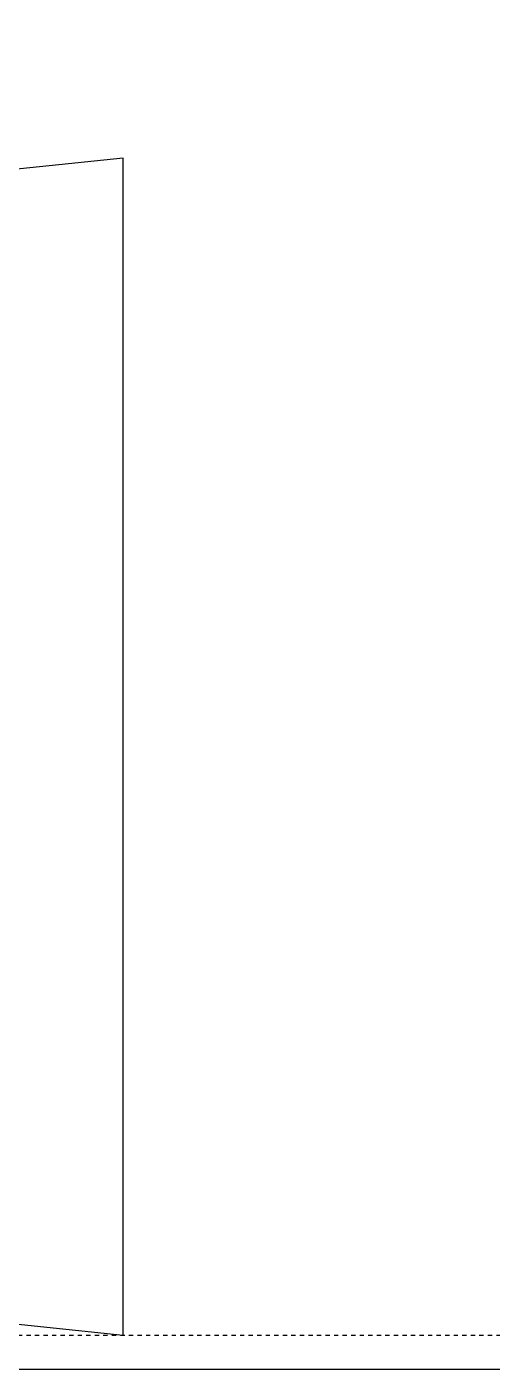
# Model space of a CAD drawing. Header units: millimetres. Extents: x -5443 to -2943, y 785 to 2035.
# Drawn here: x -4411 to -4193, y 785 to 1414 of the extents above; entities that cross this region are included whole.
import ezdxf

# ---------------------------------------------------------------- set-up
doc = ezdxf.new("R2010")
doc.units = ezdxf.units.MM
doc.header["$MEASUREMENT"] = 0
doc.linetypes.add('Hidden', pattern=[4, 2, -2])
for name, color, linetype, true_color in [('FAB$CUTEX-D15-TE6', 3, 'Continuous', 0x00ff07), ('FAB$Material', 146, 'Continuous', 0x00626f), ('FAB$Material$Margins', 18, 'Hidden', 0x000000)]:
    doc.layers.add(name, color=color, linetype=linetype, true_color=true_color)

msp = doc.modelspace()

# ---------------------------------------------------------------- linework, layer by layer
at = {"layer": 'FAB$CUTEX-D15-TE6'}
for points in [[(-4366.27, 1352.74), (-4483.88, 1340.55)], [(-4366.27, 801.47), (-4366.27, 836.47), (-4366.27, 871.47), (-4366.27, 1282.74), (-4366.27, 1317.74), (-4366.27, 1352.74)], [(-4483.88, 813.66), (-4366.27, 801.47)]]:
    msp.add_lwpolyline(points, dxfattribs=at)
at = {"layer": 'FAB$Material'}
msp.add_lwpolyline([(-5443.48, 2035.47), (-5443.48, 785.47), (-2943.48, 785.47), (-2943.48, 2035.47)], close=True, dxfattribs=at)
at = {"layer": 'FAB$Material$Margins'}
msp.add_lwpolyline([(-5427.48, 2019.47), (-5427.48, 801.47), (-2959.48, 801.47), (-2959.48, 2019.47)], close=True, dxfattribs=at)

doc.saveas('drawing.dxf')
